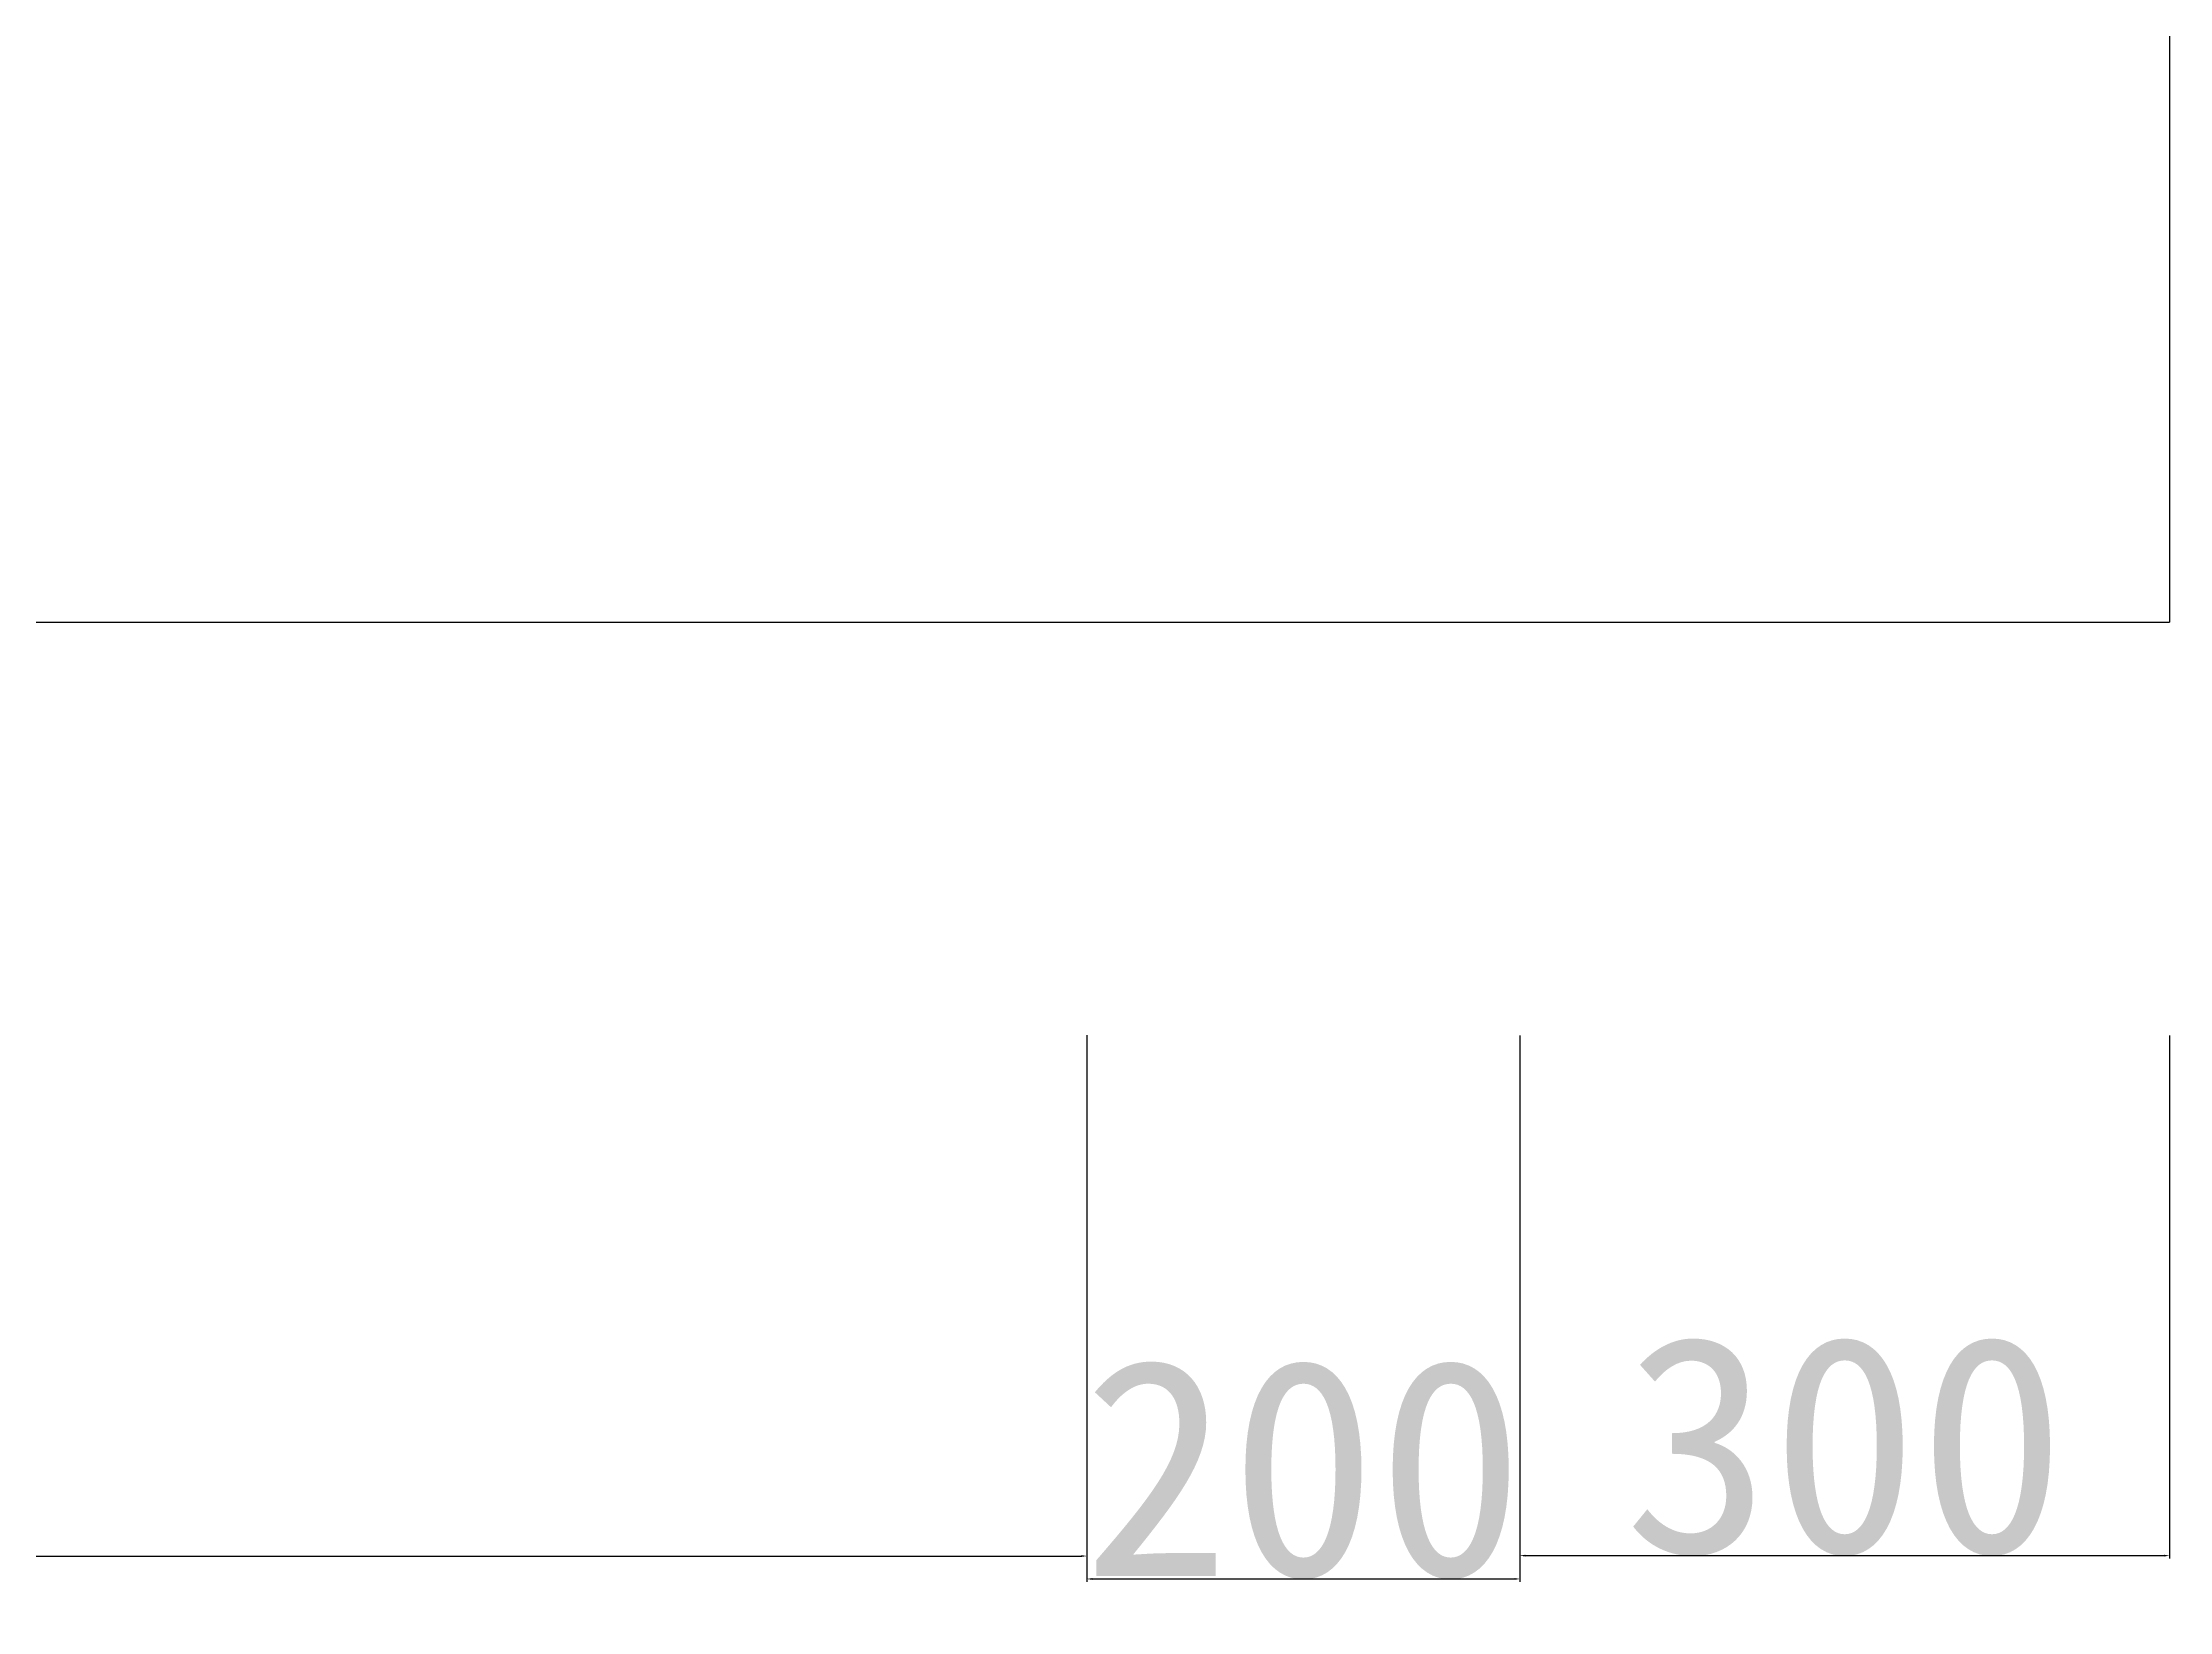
# Model space of a CAD drawing. Extents: x 537 to 24606, y 10245 to 27150.
# Drawn here: x 2798 to 3781, y 24225 to 24950 of the extents above; entities that cross this region are included whole.
import ezdxf

# ---------------------------------------------------------------- set-up
doc = ezdxf.new("R2010")
doc.units = 0
doc.layers.get('DEFPOINTS').update_dxf_attribs({"linetype": 'CONTINUOUS'})
doc.layers.add('标注', color=5, linetype='CONTINUOUS')
doc.layers.add('路', color=7, linetype='CONTINUOUS')
doc.styles.get("Standard").update_dxf_attribs({"font": '', "height": 100})
doc.styles.get('STANDARD').set_extended_font_data('KaiTi_GB2312')
doc.dimstyles.new('ISO-25', dxfattribs={"dimtxt": 2.5, "dimasz": 2.5, "dimexe": 1.25, "dimexo": 0.625, "dimtad": 1, "dimtxsty": 'STANDARD', "dimcen": 2.5, "dimazin": 3, "dimtfac": 1, "dimtmove": 0, "dimatfit": 3})

# ---------------------------------------------------------------- blocks, each defined once
blk = doc.blocks.new('*D29')
at = {"layer": 'DEFPOINTS', "color": 0}
for p in [(3780.6, 24491.89), (3480.6, 24287.98), (3780.6, 24251.06)]:
    blk.add_point(p, dxfattribs=at)
at = {"layer": '标注', "color": 0}
for p, q in [((3780.6, 24491.27), (3780.6, 24249.81)), ((3480.6, 24287.36), (3480.6, 24249.81)), ((3483.1, 24251.06), (3778.1, 24251.06))]:
    blk.add_line(p, q, dxfattribs=at)
for points in [[(3483.1, 24251.48), (3483.1, 24250.64), (3480.6, 24251.06)], [(3778.1, 24251.48), (3778.1, 24250.64), (3780.6, 24251.06)]]:
    blk.add_solid(points, dxfattribs=at)
at = {"layer": '标注', "color": 0, "insert": (3630.6, 24301.68), "char_height": 100, "attachment_point": 5}
blk.add_mtext('300', dxfattribs=at)
blk = doc.blocks.new('*D31')
at = {"layer": 'DEFPOINTS', "color": 0}
for p in [(3280.6, 24491.96), (3480.6, 24491.89), (3480.6, 24240.29)]:
    blk.add_point(p, dxfattribs=at)
at = {"layer": '标注', "color": 0}
for p, q in [((3280.6, 24491.33), (3280.6, 24239.04)), ((3480.6, 24491.27), (3480.6, 24239.04)), ((3283.1, 24240.29), (3478.1, 24240.29))]:
    blk.add_line(p, q, dxfattribs=at)
for points in [[(3283.1, 24240.71), (3283.1, 24239.87), (3280.6, 24240.29)], [(3478.1, 24240.71), (3478.1, 24239.87), (3480.6, 24240.29)]]:
    blk.add_solid(points, dxfattribs=at)
at = {"layer": '标注', "color": 0, "insert": (3380.6, 24290.91), "char_height": 100, "attachment_point": 5}
blk.add_mtext('200', dxfattribs=at)
blk = doc.blocks.new('*D32')
at = {"layer": 'DEFPOINTS', "color": 0}
for p in [(1880.6, 24491.96), (3280.6, 24491.96), (3280.6, 24250.88)]:
    blk.add_point(p, dxfattribs=at)
at = {"layer": '标注', "color": 0}
for p, q in [((1880.6, 24491.33), (1880.6, 24249.63)), ((3280.6, 24491.33), (3280.6, 24249.63)), ((1883.1, 24250.88), (3278.1, 24250.88))]:
    blk.add_line(p, q, dxfattribs=at)
for points in [[(1883.1, 24251.3), (1883.1, 24250.46), (1880.6, 24250.88)], [(3278.1, 24251.3), (3278.1, 24250.46), (3280.6, 24250.88)]]:
    blk.add_solid(points, dxfattribs=at)
at = {"layer": '标注', "color": 0, "insert": (2580.6, 24301.5), "char_height": 100, "attachment_point": 5}
blk.add_mtext('1400', dxfattribs=at)

msp = doc.modelspace()

# ---------------------------------------------------------------- linework, layer by layer
at = {"layer": '路'}
for p in [(3780.596, 25082.06), (1580.596, 24682.06)]:
    msp.add_line(p, (3780.596, 24682.06), dxfattribs=at)

# ---------------------------------------------------------------- dimensions: what is measured, and where the dimension line sits
at = {"layer": '标注'}
dim = msp.add_linear_dim(base=(3280.596, 24250.88), p1=(1880.596, 24491.955), p2=(3280.596, 24491.955), angle=180, dimstyle='ISO-25', dxfattribs=at)
dim.commit()
dim.dimension.update_dxf_attribs({"geometry": '*D32', "text_midpoint": (2580.596, 24301.505)})
dim = msp.add_linear_dim(base=(3480.596, 24240.289), p1=(3280.596, 24491.955), p2=(3480.596, 24491.893), angle=180, dimstyle='ISO-25', dxfattribs=at)
dim.commit()
dim.dimension.update_dxf_attribs({"geometry": '*D31', "text_midpoint": (3380.596, 24240.289), "dimtype": 160})
dim = msp.add_linear_dim(base=(3780.596, 24251.06), p1=(3480.596, 24287.982), p2=(3780.596, 24491.893), dimstyle='ISO-25', dxfattribs=at)
dim.commit()
dim.dimension.update_dxf_attribs({"geometry": '*D29', "text_midpoint": (3630.596, 24251.06), "dimtype": 160})

doc.saveas('drawing.dxf')
